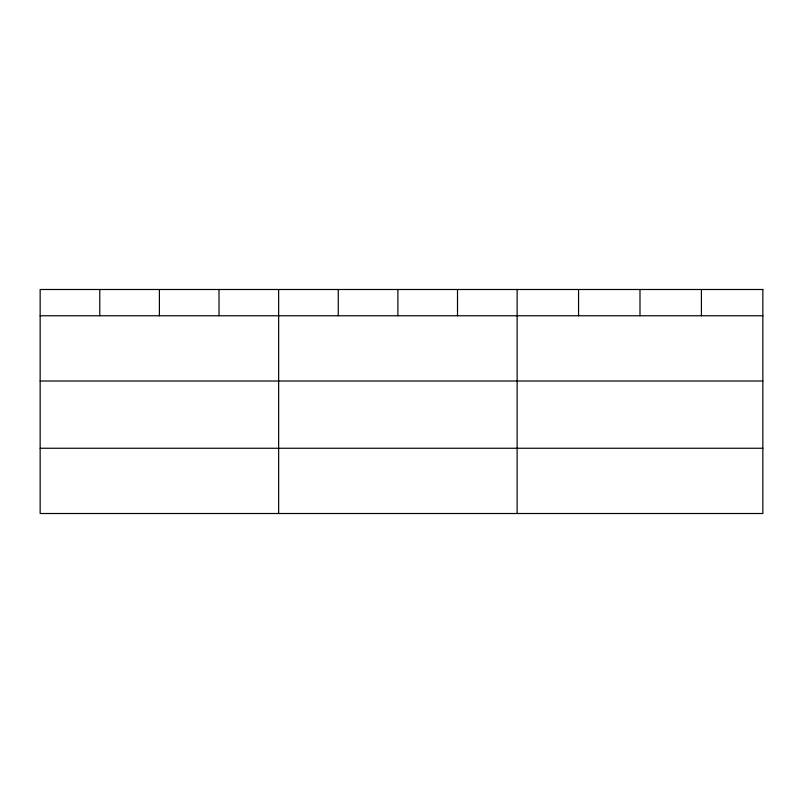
<?xml version="1.0" encoding="UTF-8"?>
<svg xmlns="http://www.w3.org/2000/svg" width="803" height="803" viewBox="0 0 803 803"><rect width="100%" height="100%" fill="white"/><g stroke="black" fill="none" stroke-linecap="round" stroke-linejoin="round"><path stroke-width="1.2" d="M40.15 315.76L762.85 315.76M40.15 381.013L762.85 381.013M40.15 448.255L762.85 448.255M701.42 289.492L701.42 315.76M639.991 289.492L639.991 315.76M578.561 289.492L578.561 315.76M517.132 289.492L517.132 513.508M457.509 289.492L457.509 315.76M397.886 289.492L397.886 315.76M338.264 289.492L338.264 315.76M278.641 289.492L278.641 513.508M219.018 289.492L219.018 315.76M159.395 289.492L159.395 315.76M99.773 289.492L99.773 315.76M762.85 289.492L40.15 289.492L40.15 513.508L762.85 513.508L762.85 289.492"/></g></svg>
